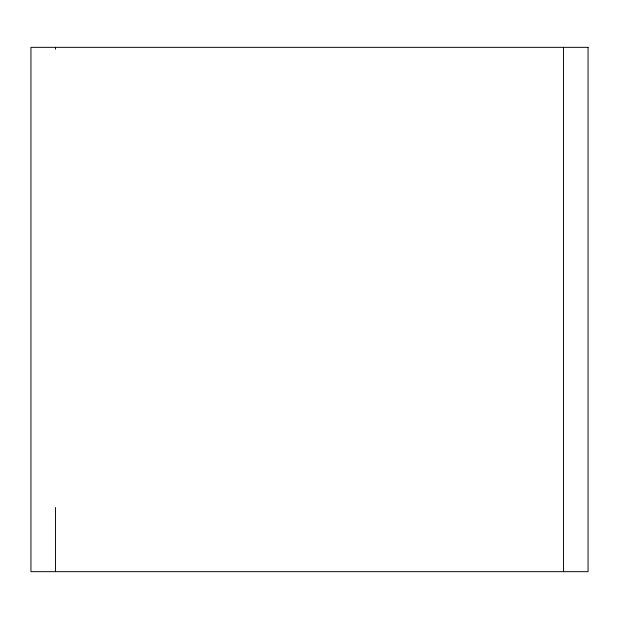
<?xml version="1.0" encoding="UTF-8"?>
<svg xmlns="http://www.w3.org/2000/svg" width="619" height="619" viewBox="0 0 619 619"><rect width="100%" height="100%" fill="white"/><g stroke="black" fill="none" stroke-linecap="round" stroke-linejoin="round"><path stroke-width="0.93" d="M563.476 47.338L563.476 571.662M55.524 47.338L55.524 49.226M55.524 507.487L55.524 571.662M588.05 47.338L30.95 47.338L30.95 571.662L588.05 571.662L588.05 47.338"/></g></svg>
